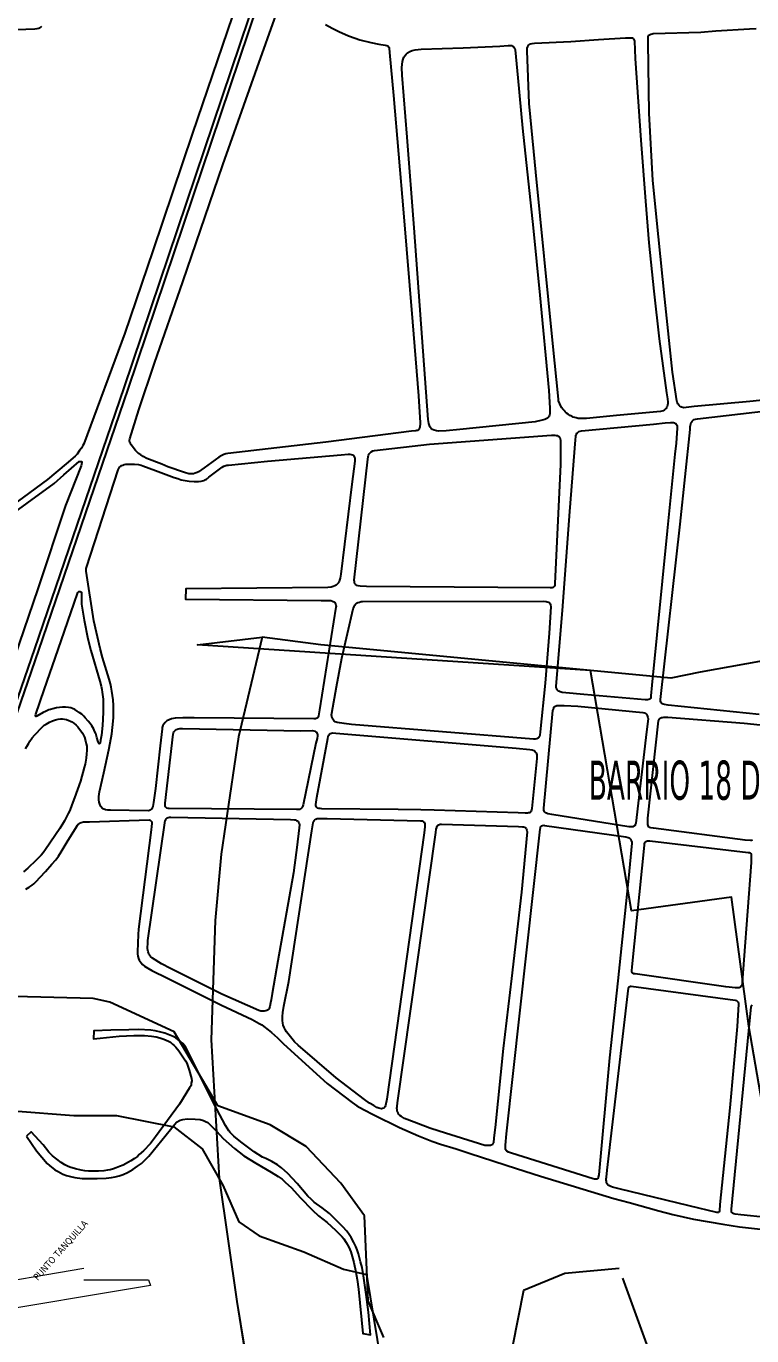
# Model space of a CAD drawing. Header units: metres. Extents: x 2 to 659295185, y -28 to 1124222152.
# Drawn here: x 655341 to 655712, y 1127216 to 1127886 of the extents above; entities that cross this region are included whole.
import ezdxf

# ---------------------------------------------------------------- set-up
doc = ezdxf.new("R2010")
doc.units = ezdxf.units.M
doc.header["$MEASUREMENT"] = 0
doc.linetypes.add('HIDDEN', pattern=[0.375, 0.25, -0.125])
for name, color, linetype in [('CALLES', 1, 'CONTINUOUS'), ('División Parroquial', 130, 'CONTINUOUS'), ('MANZANA', 30, 'CONTINUOUS'), ('TERRENO DE TABACALERA', 50, 'CONTINUOUS')]:
    doc.layers.add(name, color=color, linetype=linetype)
doc.layers.add('Limite Municipio', color=1, linetype='HIDDEN', lineweight=30)
doc.layers.add('PARCELA', color=140, linetype='CONTINUOUS', lineweight=40)
doc.styles.get("Standard").update_dxf_attribs({"font": 'tahoma.ttf'})

msp = doc.modelspace()

# ---------------------------------------------------------------- linework, layer by layer
at = {"layer": 'División Parroquial', "color": 1, "flags": 128}
msp.add_lwpolyline([(655225.8243, 1127148.7028), (655285.4582, 1127336.8545), (655294.8585, 1127361.8994), (655305.6523, 1127355.7307), (655320.2557, 1127340.3338), (655334.859, 1127330.6058), (655365.6738, 1127328.1763), (655387.5747, 1127328.1763), (655416.7733, 1127322.5074), (655431.3767, 1127311.1597), (655441.9148, 1127292.5235), (655450.0288, 1127273.8873), (655460.5752, 1127266.5888), (655483.2842, 1127258.4905), (655503.5608, 1127249.5723), (655515.3606, 1127246.8328), (655522.6582, 1127202.2619)], dxfattribs=at)
at = {"layer": 'Limite Municipio', "color": 4, "linetype": 'HIDDEN', "lineweight": -3, "ltscale": 200}
for points in [[(655524.2794, 1127214.5903), (655516.281, 1127233.4977), (655514.4415, 1127276.991), (655502.2153, 1127293.5538), (655484.4992, 1127312.3064), (655466.1221, 1127323.4117), (655439.3013, 1127333.1898), (655416.9509, 1127371.0789), (655384.1516, 1127386.1405), (655375.5533, 1127388.1225), (655335.3124, 1127389.1429)], [(655663.6217, 1127198.0172), (655644.6504, 1127249.919), (655616.8246, 1127247.3649), (655595.7427, 1127238.7708), (655590.0859, 1127210.1832)]]:
    msp.add_lwpolyline(points, dxfattribs=at)
at = {"layer": 'MANZANA', "linetype": 'Continuous', "lineweight": -2}
for p, q in [((655362.3354, 1127468.1971), (655367.0108, 1127475.9555)), ((655367.0108, 1127475.9555), (655367.555, 1127476.7354)), ((655367.555, 1127476.7354), (655367.9921, 1127477.2853)), ((655367.9921, 1127477.2853), (655368.2065, 1127477.5152)), ((655368.2065, 1127477.5152), (655368.6435, 1127477.8451)), ((655368.6435, 1127477.8451), (655369.4104, 1127478.1851)), ((655369.4104, 1127478.1851), (655370.7215, 1127478.405)), ((655370.7215, 1127478.405), (655373.6817, 1127478.535)), ((655373.6817, 1127478.535), (655404.2491, 1127479.4348)), ((655404.2491, 1127479.4348), (655404.6861, 1127479.3348)), ((655404.6861, 1127479.3348), (655405.1231, 1127479.0049)), ((655405.1231, 1127479.0049), (655405.3458, 1127478.785)), ((655405.4694, 1127476.1255), (655405.2551, 1127474.3559)), ((655405.3458, 1127478.785), (655405.5684, 1127478.445)), ((655405.6756, 1127477.6752), (655405.4694, 1127476.1255)), ((655405.5684, 1127478.445), (655405.6756, 1127478.1151)), ((655405.6756, 1127478.1151), (655405.6756, 1127477.6752)), ((655405.2551, 1127474.3559), (655398.7903, 1127423.5662)), ((655357.8744, 1127460.9886), (655359.1773, 1127463.2081)), ((655359.1773, 1127463.2081), (655362.3354, 1127468.1971)), ((655351.22, 1127453.1102), (655354.4936, 1127456.8794)), ((655354.4936, 1127456.8794), (655356.4561, 1127459.099)), ((655356.4561, 1127459.099), (655357.8744, 1127460.9886)), ((655346.4292, 1127448.0012), (655348.4989, 1127450.1108)), ((655348.4989, 1127450.1108), (655351.22, 1127453.1102)), ((655341.1848, 1127443.992), (655342.933, 1127444.9918)), ((655342.933, 1127444.9918), (655344.4584, 1127446.0016)), ((655344.4584, 1127446.0016), (655345.2253, 1127446.7715)), ((655345.2253, 1127446.7715), (655346.4292, 1127448.0012)), ((655398.7903, 1127423.5662), (655398.5842, 1127420.7968)), ((655398.3863, 1127416.4876), (655398.2956, 1127411.9486)), ((655398.5842, 1127420.7968), (655398.3863, 1127416.4876)), ((655398.2956, 1127411.9486), (655398.3038, 1127410.9488)), ((655398.3038, 1127410.9488), (655398.5264, 1127409.739)), ((655398.5264, 1127409.739), (655398.8563, 1127408.5193)), ((655398.8563, 1127408.5193), (655399.1944, 1127407.7494)), ((655399.1944, 1127407.7494), (655399.6314, 1127407.0895)), ((655399.6314, 1127407.0895), (655400.0767, 1127406.3197)), ((655400.0767, 1127406.3197), (655400.8435, 1127405.4299)), ((655400.8435, 1127405.4299), (655401.833, 1127404.66)), ((655401.833, 1127404.66), (655403.4822, 1127403.5603)), ((655403.4822, 1127403.5603), (655405.6756, 1127402.4705)), ((655405.6756, 1127402.4705), (655413.5834, 1127398.5213)), ((655413.5834, 1127398.5213), (655441.2564, 1127384.7041)), ((655441.2564, 1127384.7041), (655456.9565, 1127377.3656)), ((655456.9565, 1127377.3656), (655460.5764, 1127375.286)), ((655460.5764, 1127375.286), (655461.7886, 1127374.6262)), ((655461.7886, 1127374.6262), (655462.8853, 1127373.8563)), ((655462.8853, 1127373.8563), (655465.0869, 1127372.0967)), ((655465.0869, 1127372.0967), (655466.8433, 1127370.667)), ((655466.8433, 1127370.667), (655468.3852, 1127369.3472)), ((655468.3852, 1127369.3472), (655469.8118, 1127368.0175)), ((655469.8118, 1127368.0175), (655473.0029, 1127364.9381)), ((655473.0029, 1127364.9381), (655495.2255, 1127344.5723)), ((655495.2255, 1127344.5723), (655507.9818, 1127334.8942)), ((655507.9818, 1127334.8942), (655510.505, 1127333.2546)), ((655510.505, 1127333.2546), (655513.9105, 1127331.275)), ((655513.9105, 1127331.275), (655519.0724, 1127328.6455)), ((655519.0724, 1127328.6455), (655532.3565, 1127322.0669)), ((655532.3565, 1127322.0669), (655542.0206, 1127317.7977)), ((655542.0206, 1127317.7977), (655548.8234, 1127315.1683)), ((655548.8234, 1127315.1683), (655553.2102, 1127313.6386)), ((655553.2102, 1127313.6386), (655561.3324, 1127311.1291)), ((655561.3324, 1127311.1291), (655568.465, 1127308.8395)), ((655568.465, 1127308.8395), (655592.1636, 1127301.2011)), ((655592.1636, 1127301.2011), (655604.4499, 1127297.2719)), ((655604.4499, 1127297.2719), (655641.9685, 1127285.8242)), ((655641.9685, 1127285.8242), (655649.7608, 1127283.6547)), ((655649.7608, 1127283.6547), (655664.9002, 1127279.5155)), ((655664.9002, 1127279.5155), (655672.14, 1127277.6659)), ((655672.14, 1127277.6659), (655682.5545, 1127275.2764)), ((655682.5545, 1127275.2764), (655697.6857, 1127272.5769)), ((655697.6857, 1127272.5769), (655706.1294, 1127271.2872)), ((655706.1294, 1127271.2872), (655716.8738, 1127270.0074))]:
    msp.add_line(p, q, dxfattribs=at)
at = {"layer": 'MANZANA', "lineweight": -2}
for points in [[(655223.0631, 1127197.0623), (655231.7872, 1127230.7254), (655231.7872, 1127230.7254), (655231.7872, 1127230.7254), (655242.5893, 1127265.4984), (655242.5893, 1127265.4984), (655242.5893, 1127265.4984), (655268.1267, 1127339.3733), (655268.1267, 1127339.3733), (655294.1918, 1127417.5774), (655294.1835, 1127417.6874), (655345.7943, 1127566.997), (655345.7943, 1127566.997), (655391.4433, 1127700.5798), (655514.7434, 1128066.0954), (655644.5412, 1128446.358)], [(655646.4048, 1128445.6981), (655516.6069, 1128065.5555), (655393.3068, 1127699.9299), (655347.6578, 1127566.3471), (655347.6578, 1127566.3471), (655296.1625, 1127417.0275), (655296.0553, 1127416.9175), (655269.9902, 1127338.7235), (655269.9902, 1127338.7235), (655244.5683, 1127264.9485), (655233.6508, 1127230.1756), (655225.0339, 1127196.5124)], [(655459.4715, 1127928.0535), (655426.3727, 1127830.9133), (655406.1456, 1127770.6555), (655391.872, 1127728.5641), (655370.7544, 1127671.8457), (655370.3174, 1127670.9558), (655369.666, 1127669.7361), (655368.6847, 1127668.4064), (655367.3819, 1127666.6367), (655366.4006, 1127665.5269), (655361.8159, 1127661.6277), (655352.3167, 1127653.6294), (655327.5297, 1127635.603)], [(655494.3844, 1127886.392), (655497.8971, 1127884.5324), (655501.3026, 1127882.8927), (655506.1347, 1127880.6931), (655509.532, 1127879.3834), (655512.0552, 1127878.5136), (655517.5387, 1127877.2039), (655521.7111, 1127876.344), (655525.0012, 1127875.8041), (655525.7681, 1127875.6942), (655526.3123, 1127875.4742), (655526.6421, 1127875.0343), (655526.8648, 1127874.8143), (655526.9802, 1127874.2645), (655527.2028, 1127872.1649), (655529.2725, 1127850.0494), (655534.253, 1127790.0216), (655538.9862, 1127734.2929), (655542.0041, 1127696.4906), (655542.8287, 1127682.6635), (655542.8287, 1127681.6737), (655542.7298, 1127681.0038), (655542.6226, 1127680.3439), (655542.3999, 1127679.784), (655542.2927, 1127679.3441), (655541.9711, 1127679.1242), (655541.5341, 1127678.7842), (655541.0888, 1127678.6743), (655540.5446, 1127678.5643), (655538.4667, 1127678.3343), (655494.6647, 1127672.7255), (655444.5135, 1127666.9667), (655443.4168, 1127666.7467), (655442.4273, 1127666.4068), (655441.3389, 1127665.9569), (655439.8051, 1127665.067), (655432.3839, 1127659.6181), (655429.4319, 1127657.6186), (655428.7722, 1127657.2786), (655427.7909, 1127656.8287), (655426.9169, 1127656.6088), (655425.713, 1127656.4888), (655424.5091, 1127656.5988), (655422.3157, 1127657.2486), (655413.7565, 1127660.198), (655410.6808, 1127661.5178), (655403.1029, 1127664.4672), (655401.2393, 1127665.457), (655399.92, 1127666.2268), (655398.7161, 1127666.9866), (655397.2813, 1127668.5363), (655395.0797, 1127671.3957), (655394.6344, 1127672.0656), (655394.4118, 1127672.6155), (655394.1891, 1127673.3853), (655394.1891, 1127673.8253), (655394.4035, 1127674.4951), (655398.947, 1127689.3321), (655407.0526, 1127713.1472), (655421.4499, 1127754.6888), (655441.9985, 1127814.7166), (655459.422, 1127864.3465), (655469.2758, 1127891.5909)], [(655322.8213, 1127883.3226), (655345.8273, 1127884.1924), (655346.9239, 1127884.3124), (655347.798, 1127884.5324), (655348.3422, 1127884.7623), (655348.7793, 1127885.0923), (655349.3317, 1127885.6521)], [(655732.6398, 1127695.7708), (655711.3985, 1127693.5812), (655683.0328, 1127690.9118), (655678.8687, 1127690.4519), (655677.772, 1127690.3319), (655677.1205, 1127690.4419), (655676.5681, 1127690.6618), (655676.131, 1127690.8818), (655675.694, 1127691.1017), (655675.2487, 1127691.5416), (655674.6963, 1127692.4215), (655674.3664, 1127693.1913), (655674.1438, 1127693.8612), (655671.8844, 1127708.5582), (655667.8934, 1127745.9206), (655664.6858, 1127777.7641), (655661.9234, 1127806.6182), (655660.0187, 1127841.0012), (655659.5322, 1127877.3938), (655659.4167, 1127879.6034), (655659.5239, 1127880.2632), (655659.6311, 1127880.5932), (655659.8455, 1127880.9331), (655660.1753, 1127881.1531), (655660.5052, 1127881.373), (655660.8267, 1127881.483), (655661.4864, 1127881.7129), (655662.0306, 1127881.8229), (655686.4631, 1127882.5928), (655694.1317, 1127883.1826), (655711.2171, 1127884.2524), (655714.7216, 1127884.3824)], [(655716.2636, 1127533.4538), (655669.6828, 1127538.1129), (655667.811, 1127538.4428), (655667.1596, 1127538.6528), (655666.7143, 1127538.8727), (655666.2773, 1127539.2027), (655665.9474, 1127539.7625), (655665.832, 1127540.3124), (655665.832, 1127541.0823), (655675.7352, 1127630.824), (655680.8889, 1127679.1742), (655680.9961, 1127680.5039), (655681.1033, 1127681.5037), (655681.2105, 1127682.0536), (655681.4249, 1127682.7234), (655681.6393, 1127683.0534), (655681.9691, 1127683.4933), (655682.4061, 1127683.9432), (655683.0575, 1127684.3831), (655683.7172, 1127684.5031), (655684.6985, 1127684.723), (655721.3842, 1127688.8722)], [(655328.0904, 1127631.4039), (655355.7223, 1127651.6498), (655360.5213, 1127656.0989), (655368.3796, 1127662.7675), (655368.8167, 1127662.8775), (655369.2619, 1127662.8775), (655369.699, 1127662.7675), (655369.8062, 1127662.4376), (655369.8062, 1127662.1076), (655369.7072, 1127661.4478), (655369.3774, 1127660.558), (655361.4696, 1127640.2821), (655347.3033, 1127597.6408), (655335.2973, 1127562.7479)], [(655340.9787, 1127515.7674), (655341.6301, 1127517.0972), (655342.6114, 1127518.7668), (655343.2628, 1127519.7666), (655344.4584, 1127521.4263), (655345.7695, 1127523.0859), (655349.5874, 1127526.9751), (655350.5686, 1127527.865), (655351.5499, 1127528.5348), (655353.298, 1127529.5346), (655354.7245, 1127530.2045), (655356.25, 1127530.6544), (655357.6765, 1127530.9943), (655358.8804, 1127531.1143), (655359.9771, 1127531.1143), (655360.9584, 1127531.0143), (655361.9479, 1127530.7944), (655363.16, 1127530.3545), (655363.9269, 1127530.0245), (655364.6937, 1127529.5846), (655365.6832, 1127528.9247), (655366.8954, 1127527.9349), (655367.7694, 1127527.0551), (655368.6517, 1127525.9554), (655369.3197, 1127524.9656), (655370.0865, 1127523.8658), (655370.639, 1127522.866), (655371.0843, 1127521.8762), (655371.6367, 1127519.9966), (655372.082, 1127518.3369), (655372.3047, 1127517.1272), (655372.3129, 1127516.0174), (655372.3211, 1127515.0276), (655372.214, 1127513.2479), (655372.0078, 1127511.0384), (655371.6862, 1127509.0488), (655371.4718, 1127507.939), (655371.043, 1127506.2794), (655369.097, 1127499.3008), (655367.588, 1127495.0916), (655366.0708, 1127490.7725), (655364.6608, 1127487.2332), (655363.5806, 1127484.3438), (655362.8137, 1127482.6842), (655360.8594, 1127479.0249), (655358.4681, 1127475.1457), (655351.286, 1127464.3879), (655349.9749, 1127462.6082), (655348.9937, 1127461.4985), (655347.798, 1127460.1687), (655346.4869, 1127458.839), (655342.2321, 1127454.7299), (655339.9397, 1127452.9502)], [(655712.825, 1127469.0669), (655712.2726, 1127468.957), (655711.7283, 1127468.957), (655708.9907, 1127469.0569), (655662.1791, 1127475.2657), (655660.7525, 1127475.4756), (655660.2001, 1127475.5856), (655659.8702, 1127475.8056), (655659.5404, 1127476.1355), (655659.4332, 1127476.6854), (655659.3178, 1127477.1253), (655659.2023, 1127477.9051), (655659.3013, 1127480.4446), (655664.7848, 1127530.1345), (655664.9991, 1127530.7944), (655665.2135, 1127531.2343), (655665.6506, 1127531.4642), (655666.203, 1127531.7942), (655666.8545, 1127531.9141), (655667.4069, 1127532.0241), (655668.1738, 1127532.0241), (655669.5921, 1127532.0341), (655708.6114, 1127528.9947), (655716.7253, 1127528.1449)], [(655733.0686, 1127274.7265), (655706.7643, 1127277.4859), (655703.9113, 1127277.8059), (655703.2516, 1127277.9158), (655702.9218, 1127278.0258), (655702.592, 1127278.3558), (655702.2621, 1127278.6857), (655702.0395, 1127279.0156), (655702.0395, 1127279.4555), (655702.0395, 1127280.3453), (655712.2066, 1127383.7943), (655712.3138, 1127384.2342), (655712.4292, 1127384.5741), (655712.6436, 1127384.7941)]]:
    msp.add_lwpolyline(points, dxfattribs=at)
for points in [[(655619.9768, 1127877.7637), (655634.1102, 1127878.8235), (655647.9138, 1127879.5534), (655650.2143, 1127879.6734), (655650.8658, 1127879.6734), (655651.3028, 1127879.5634), (655651.7481, 1127879.2334), (655651.9625, 1127879.0135), (655652.1851, 1127878.7935), (655652.3005, 1127878.3536), (655652.4077, 1127877.9137), (655652.886, 1127868.9555), (655655.6978, 1127827.274), (655658.0314, 1127796.0904), (655659.763, 1127774.7547), (655662.3935, 1127749.9898), (655665.1311, 1127725.6747), (655668.8664, 1127697.9303), (655669.32, 1127694.941), (655669.4354, 1127693.2813), (655669.4354, 1127692.5115), (655669.3365, 1127691.6216), (655669.1138, 1127691.0717), (655668.8994, 1127690.6318), (655668.7922, 1127690.1819), (655668.248, 1127689.742), (655667.811, 1127689.2921), (655667.0441, 1127688.8522), (655665.733, 1127688.5123), (655643.1724, 1127686.4227), (655627.8351, 1127684.803), (655626.9611, 1127684.803), (655625.8644, 1127684.803), (655624.4461, 1127684.793), (655623.6792, 1127684.903), (655622.6897, 1127685.113), (655622.0301, 1127685.3329), (655621.156, 1127685.5529), (655620.3809, 1127685.9928), (655619.3996, 1127686.4327), (655618.5173, 1127686.9826), (655617.7505, 1127687.5325), (655616.9753, 1127688.3023), (655616.4229, 1127688.9622), (655615.8787, 1127689.622), (655615.3262, 1127690.2819), (655614.5511, 1127691.4917), (655614.2212, 1127692.3815), (655613.6688, 1127693.9212), (655613.5533, 1127694.701), (655610.692, 1127723.2252), (655601.9762, 1127810.8874), (655599.222, 1127839.0816), (655598.6448, 1127845.9302), (655597.5399, 1127872.9147), (655597.5316, 1127874.1345), (655597.6388, 1127874.6844), (655597.8615, 1127875.2343), (655598.1831, 1127875.7941), (655598.7355, 1127876.2341), (655599.2798, 1127876.464), (655600.0466, 1127876.684), (655601.2505, 1127876.8039)], [(655564.7709, 1127874.5444), (655583.5055, 1127875.3942), (655587.884, 1127875.7442), (655588.9807, 1127875.7542), (655589.5332, 1127875.6442), (655590.0774, 1127875.4242), (655590.5227, 1127875.0943), (655590.9597, 1127874.6544), (655591.2895, 1127874.1045), (655591.5122, 1127873.4446), (655592.782, 1127859.1775), (655595.1981, 1127833.3128), (655600.5661, 1127782.4531), (655604.1118, 1127747.9702), (655608.6058, 1127699.2101), (655609.1913, 1127690.1419), (655609.1995, 1127688.2623), (655609.1995, 1127687.2725), (655608.9851, 1127686.6027), (655608.7707, 1127686.0528), (655608.4409, 1127685.6029), (655608.0039, 1127685.053), (655607.3524, 1127684.713), (655606.5856, 1127684.3831), (655605.2745, 1127683.9332), (655601.6628, 1127683.1434), (655563.1135, 1127679.2142), (655556.1045, 1127678.5243), (655552.3774, 1127678.2843), (655551.1735, 1127678.4943), (655549.9696, 1127678.8242), (655549.0873, 1127679.1542), (655548.5348, 1127679.7041), (655547.9906, 1127680.3639), (655547.5453, 1127681.2437), (655547.2155, 1127682.3535), (655546.8774, 1127684.3431), (655543.843, 1127726.2446), (655539.7613, 1127782.4132), (655536.2733, 1127828.8437), (655533.6099, 1127860.4673), (655533.4862, 1127864.4465), (655533.7006, 1127865.9961), (655533.7995, 1127867.4358), (655534.1211, 1127868.6556), (655534.5581, 1127869.7654), (655534.9952, 1127870.4252), (655535.6466, 1127871.3151), (655536.4134, 1127871.9849), (655537.6091, 1127872.6548), (655538.7058, 1127873.0947), (655540.3467, 1127873.4346), (655543.307, 1127873.7846)], [(655673.6903, 1127672.2856), (655673.1708, 1127666.5367), (655669.1798, 1127627.3647), (655661.4122, 1127548.4708), (655660.8927, 1127542.9419), (655660.7855, 1127542.0621), (655660.6783, 1127541.6122), (655660.3485, 1127541.2822), (655659.8043, 1127541.0623), (655659.1528, 1127540.8323), (655657.9407, 1127540.8323), (655626.4828, 1127543.6817), (655617.2804, 1127544.5216), (655615.5241, 1127544.7315), (655614.4274, 1127545.0615), (655613.7677, 1127545.2814), (655613.3307, 1127545.6114), (655612.8937, 1127546.0513), (655612.671, 1127546.4912), (655612.4484, 1127547.151), (655612.4484, 1127547.8209), (655615.5653, 1127586.543), (655619.3914, 1127637.3227), (655622.3022, 1127673.9452), (655622.4011, 1127675.6049), (655622.5083, 1127676.2648), (655622.7227, 1127676.8246), (655622.9453, 1127677.2646), (655623.2669, 1127677.5945), (655623.5968, 1127677.9344), (655624.0338, 1127678.1544), (655624.6935, 1127678.3743), (655625.3449, 1127678.4943), (655662.1461, 1127681.9736), (655668.1656, 1127682.6635), (655670.9032, 1127682.7834), (655671.7855, 1127682.7934), (655672.4369, 1127682.7934), (655672.9894, 1127682.6835), (655673.3192, 1127682.3535), (655673.649, 1127682.2435), (655673.8717, 1127681.8036), (655674.2015, 1127681.2537), (655674.3087, 1127680.4739), (655674.317, 1127679.924)], [(655614.6748, 1127664.1772), (655614.5758, 1127661.2978), (655611.665, 1127600.3502), (655611.6733, 1127599.5704), (655611.5661, 1127599.0205), (655611.2362, 1127598.6905), (655610.7992, 1127598.3506), (655610.3622, 1127598.2406), (655609.3727, 1127598.1307), (655582.5325, 1127598.4506), (655515.3701, 1127598.9305), (655512.08, 1127599.1405), (655511.0905, 1127599.2404), (655510.4308, 1127599.4604), (655509.9938, 1127599.7903), (655509.7711, 1127600.0103), (655509.3341, 1127600.6701), (655509.2187, 1127601.34), (655509.1115, 1127602.1099), (655516.071, 1127664.0772), (655516.1699, 1127665.297), (655516.3843, 1127666.0668), (655516.8213, 1127666.8467), (655517.3655, 1127667.3966), (655517.8026, 1127667.8465), (655518.5694, 1127668.2864), (655519.4435, 1127668.5163), (655547.6938, 1127671.7357), (655610.0159, 1127676.3247), (655611.665, 1127676.3347), (655612.3164, 1127676.2248), (655612.8689, 1127676.1148), (655613.4131, 1127675.8948), (655613.9656, 1127675.5649), (655614.2954, 1127675.125), (655614.5181, 1127674.4651), (655614.6335, 1127673.7953)], [(655507.9076, 1127651.3198), (655502.3004, 1127605.2892), (655501.9788, 1127603.1896), (655501.6572, 1127602.1898), (655501.3356, 1127601.3), (655501.0058, 1127600.7501), (655500.5688, 1127600.1902), (655499.9173, 1127599.6404), (655499.2577, 1127599.1904), (655498.3836, 1127598.8605), (655497.2869, 1127598.6306), (655495.5388, 1127598.4006), (655423.0084, 1127597.7507), (655422.8187, 1127592.4418), (655492.1745, 1127591.752), (655496.116, 1127591.772), (655497.2127, 1127591.662), (655498.0868, 1127591.442), (655498.7464, 1127591.1121), (655499.1835, 1127590.7822), (655499.4061, 1127590.3422), (655499.7442, 1127589.5724), (655499.8514, 1127588.9125), (655499.7442, 1127588.2427), (655491.3169, 1127535.7834), (655490.8964, 1127532.684), (655490.682, 1127532.1341), (655490.4594, 1127531.7942), (655490.0223, 1127531.4642), (655489.3709, 1127531.2443), (655488.4886, 1127531.2343), (655427.2467, 1127531.7442), (655421.4416, 1127531.7142), (655417.6073, 1127531.4842), (655415.7438, 1127531.2543), (655414.4327, 1127530.6944), (655413.2288, 1127530.1345), (655412.3547, 1127529.2447), (655411.8105, 1127528.4648), (655411.2663, 1127527.695), (655410.9447, 1127526.8052), (655410.8375, 1127526.0353), (655409.8892, 1127517.3971), (655407.4649, 1127495.4916), (655406.5084, 1127488.403), (655406.0796, 1127486.4134), (655405.7498, 1127485.6436), (655405.5354, 1127485.0837), (655405.0984, 1127484.7537), (655404.7685, 1127484.5338), (655404.447, 1127484.3038), (655403.6801, 1127484.0839), (655384.5003, 1127484.4438), (655382.8593, 1127484.5438), (655381.8698, 1127484.6538), (655380.7731, 1127485.0837), (655380.2289, 1127485.5236), (655379.4538, 1127486.3034), (655379.124, 1127487.0733), (655378.6787, 1127488.503), (655378.5633, 1127489.7227), (655378.555, 1127491.3824), (655378.8766, 1127493.8119), (655381.0205, 1127503.5599), (655383.6015, 1127515.2975), (655384.2446, 1127518.8368), (655385.1022, 1127523.4859), (655385.5227, 1127526.6952), (655385.9433, 1127531.6742), (655386.034, 1127534.7736), (655386.0175, 1127538.0829), (655385.7866, 1127540.9623), (655385.2259, 1127545.3814), (655384.7724, 1127547.371), (655384.4425, 1127549.0307), (655383.7746, 1127551.4602), (655380.4351, 1127562.6179), (655379.0992, 1127567.147), (655375.9741, 1127581.3941), (655372.0243, 1127606.7089), (655372.0243, 1127607.5887), (655372.0161, 1127608.1486), (655372.2387, 1127608.6985), (655388.45, 1127658.5384), (655388.7799, 1127659.2082), (655389.1014, 1127659.8681), (655389.5385, 1127660.318), (655389.9755, 1127660.7579), (655390.7424, 1127660.9879), (655391.3938, 1127661.3178), (655392.2761, 1127661.4378), (655394.6839, 1127661.5578), (655396.6546, 1127661.4478), (655398.7408, 1127661.2378), (655400.1674, 1127661.0279), (655401.0414, 1127660.6979), (655407.4072, 1127658.2884), (655416.9559, 1127654.6792), (655418.8195, 1127654.1393), (655420.683, 1127653.4794), (655421.5653, 1127653.2694), (655424.74, 1127652.8395), (655427.2632, 1127652.6296), (655429.4566, 1127652.6396), (655430.7677, 1127652.7495), (655431.5346, 1127652.9795), (655432.3014, 1127653.1995), (655432.9528, 1127653.5394), (655433.5053, 1127653.8693), (655434.0495, 1127654.2092), (655434.8164, 1127654.7591), (655441.5862, 1127659.9881), (655442.3449, 1127660.438), (655443.0045, 1127660.6579), (655443.8786, 1127660.8879), (655444.7526, 1127660.9979), (655464.6911, 1127662.9675), (655502.3664, 1127666.2268), (655506.0852, 1127666.5767), (655506.8521, 1127666.5767), (655507.619, 1127666.4767), (655508.1714, 1127666.2568), (655508.8311, 1127665.8169), (655509.1609, 1127665.267), (655509.4908, 1127664.5971), (655509.4908, 1127663.9373), (655509.499, 1127663.0574)], [(655365.9636, 1127590.4222), (655367.687, 1127595.7411), (655367.9096, 1127596.0711), (655368.2395, 1127596.291), (655368.6765, 1127596.411), (655369.0063, 1127596.411), (655369.3362, 1127596.1911), (655369.5505, 1127595.9711), (655369.5505, 1127595.6412), (655369.666, 1127595.1913), (655369.6742, 1127593.9815), (655369.5753, 1127591.542), (655369.6907, 1127589.7724), (655369.9134, 1127587.8927), (655370.9276, 1127581.704), (655372.9478, 1127572.096), (655374.3909, 1127566.1272), (655378.9591, 1127550.4404), (655379.627, 1127547.9009), (655379.9568, 1127546.2412), (655380.1877, 1127544.8115), (655380.6412, 1127541.2722), (655380.7649, 1127538.3928), (655380.6659, 1127534.4136), (655380.3691, 1127527.775), (655379.8414, 1127522.796), (655379.4126, 1127520.2565), (655379.2064, 1127518.8168), (655379.091, 1127518.5869), (655378.8766, 1127518.4769), (655378.654, 1127518.4769), (655378.4396, 1127518.5869), (655378.3241, 1127518.8068), (655378.1015, 1127519.4767), (655377.549, 1127521.6862), (655376.8811, 1127523.6658), (655376.3286, 1127524.8856), (655375.8834, 1127525.8754), (655375.4463, 1127526.7552), (655374.8939, 1127527.645), (655374.1187, 1127528.8548), (655373.022, 1127530.0645), (655371.5873, 1127531.7242), (655370.8122, 1127532.604), (655369.8227, 1127533.5938), (655368.5033, 1127534.4736), (655367.4066, 1127535.1335), (655366.2027, 1127535.9033), (655365.106, 1127536.4432), (655364.1165, 1127536.7732), (655362.9044, 1127536.9931), (655361.3707, 1127537.0931), (655359.9524, 1127537.2031), (655358.4187, 1127536.9731), (655356.7777, 1127536.7432), (655355.0214, 1127536.2932), (655353.8175, 1127535.9533), (655352.9434, 1127535.7334), (655351.1953, 1127534.9535), (655350.0986, 1127534.3936), (655346.825, 1127532.494), (655346.4952, 1127532.384), (655346.2725, 1127532.384), (655346.1653, 1127532.494), (655346.0581, 1127532.604), (655346.0499, 1127532.824), (655346.2725, 1127533.4938), (655350.4862, 1127546.0013), (655357.7425, 1127566.6071)], [(655600.8382, 1127520.7764), (655507.7921, 1127528.3349), (655503.9496, 1127528.7648), (655501.5418, 1127529.0847), (655500.3296, 1127529.2947), (655499.3484, 1127529.7346), (655498.9031, 1127530.0645), (655498.4661, 1127530.5044), (655498.1362, 1127530.9443), (655497.9136, 1127531.6142), (655497.691, 1127532.384), (655497.5755, 1127533.2639), (655497.6827, 1127534.1537), (655500.0328, 1127547.551), (655502.7127, 1127562.158), (655508.625, 1127587.5128), (655509.1692, 1127588.7326), (655509.4908, 1127589.3924), (655509.8206, 1127589.8423), (655510.3648, 1127590.2823), (655511.0162, 1127590.7322), (655511.7831, 1127590.9521), (655512.6654, 1127591.1821), (655513.4323, 1127591.1821), (655606.0084, 1127591.362), (655607.2123, 1127591.1521), (655607.8719, 1127591.0421), (655608.4244, 1127590.8221), (655608.9686, 1127590.4922), (655609.2985, 1127590.0523), (655609.5211, 1127589.5024), (655609.6365, 1127588.5026), (655608.8202, 1127575.0054), (655606.7423, 1127549.4506), (655604.219, 1127524.5556), (655604.0046, 1127522.896), (655603.7902, 1127522.1261), (655603.5759, 1127521.5662), (655603.246, 1127521.2363), (655602.5946, 1127520.8964), (655601.6051, 1127520.7864)], [(655658.6746, 1127524.4657), (655653.0674, 1127477.7652), (655652.853, 1127477.1053), (655652.7458, 1127476.6554), (655652.416, 1127476.4354), (655652.0944, 1127476.2155), (655651.6574, 1127475.9855), (655650.9977, 1127475.8755), (655650.1236, 1127475.8755), (655649.5712, 1127475.9855), (655610.1066, 1127482.2243), (655608.1276, 1127482.5442), (655607.4679, 1127482.8741), (655606.9237, 1127483.0941), (655606.4784, 1127483.534), (655606.264, 1127483.9739), (655606.1486, 1127484.5238), (655606.1486, 1127485.4136), (655610.7497, 1127535.4234), (655610.9641, 1127536.2033), (655611.1785, 1127536.8631), (655611.2857, 1127537.1931), (655611.6155, 1127537.533), (655612.0526, 1127537.753), (655612.704, 1127537.9729), (655613.4709, 1127538.0929), (655616.4311, 1127537.9929), (655623.4483, 1127537.693), (655656.7698, 1127534.4136), (655657.5367, 1127534.1937), (655658.0809, 1127533.8637), (655658.5262, 1127533.5338), (655658.9632, 1127532.8739), (655659.3013, 1127531.8741), (655659.4085, 1127531.1043)], [(655481.8342, 1127525.1255), (655487.7547, 1127525.1555), (655488.5216, 1127525.0455), (655489.0658, 1127524.9356), (655489.5111, 1127524.6056), (655489.8409, 1127524.3857), (655490.0553, 1127523.9458), (655490.278, 1127523.5059), (655490.278, 1127523.0659), (655490.2862, 1127522.5061), (655490.179, 1127521.1763), (655489.5358, 1127518.7468), (655482.9886, 1127487.1932), (655482.667, 1127486.1934), (655482.3372, 1127485.7535), (655482.1228, 1127485.4236), (655481.6858, 1127485.0837), (655481.1333, 1127484.8637), (655480.5891, 1127484.8637), (655479.5996, 1127484.8537), (655414.5234, 1127485.2336), (655413.9709, 1127485.3436), (655413.3112, 1127485.5636), (655412.8742, 1127485.7835), (655412.6516, 1127486.2234), (655412.4289, 1127486.5534), (655412.4289, 1127487.2132), (655412.4289, 1127488.1031), (655416.4364, 1127523.3959), (655416.6508, 1127523.9558), (655416.8652, 1127524.5056), (655417.195, 1127524.9556), (655417.7393, 1127525.3955), (655418.2835, 1127525.7354), (655419.0503, 1127526.0653), (655419.9244, 1127526.1853), (655421.2437, 1127526.1853)], [(655591.9822, 1127516.0974), (655598.8922, 1127515.4675), (655600.0961, 1127515.2475), (655600.9784, 1127514.9176), (655601.5226, 1127514.5877), (655601.8525, 1127514.1478), (655602.1823, 1127513.7078), (655602.4049, 1127513.2679), (655602.5204, 1127512.828), (655602.5204, 1127512.1582), (655602.5286, 1127510.8384), (655600.0054, 1127485.3836), (655599.791, 1127484.5038), (655599.5766, 1127483.9439), (655599.2468, 1127483.504), (655598.9252, 1127483.1641), (655598.2655, 1127483.0541), (655597.7213, 1127482.9441), (655596.5174, 1127482.9341), (655593.0047, 1127483.0341), (655549.9449, 1127484.3938), (655543.2575, 1127484.5838), (655531.5319, 1127484.7537), (655492.5291, 1127485.1337), (655491.655, 1127485.2436), (655490.9953, 1127485.3536), (655490.3357, 1127485.5636), (655490.0058, 1127485.7835), (655489.7832, 1127486.1235), (655489.5688, 1127486.3434), (655489.4534, 1127486.7833), (655489.4534, 1127487.4432), (655489.9811, 1127490.8725), (655495.547, 1127521.0963), (655495.7614, 1127522.0861), (655496.1985, 1127522.866), (655496.5283, 1127523.3059), (655496.9653, 1127523.6458), (655497.5096, 1127523.8658), (655498.1692, 1127523.9758), (655499.703, 1127523.8758), (655505.8379, 1127523.3459)], [(655479.7975, 1127465.3977), (655478.6348, 1127456.3195), (655477.9916, 1127452.3303), (655469.9684, 1127407.2895), (655467.1978, 1127390.6829), (655466.5547, 1127387.4735), (655466.2331, 1127385.8139), (655465.9115, 1127383.9343), (655465.5899, 1127383.0444), (655465.3673, 1127382.6045), (655465.1529, 1127382.3746), (655464.823, 1127382.1546), (655464.386, 1127381.9347), (655463.949, 1127381.8247), (655463.0749, 1127381.5947), (655462.308, 1127381.7047), (655461.3185, 1127381.6947), (655460.329, 1127382.0246), (655441.3389, 1127390.353), (655415.1006, 1127403.3903), (655410.4829, 1127405.8098), (655405.8735, 1127408.7692), (655404.884, 1127409.539), (655404.3315, 1127410.3189), (655404.0017, 1127410.8688), (655403.8862, 1127411.4187), (655403.6636, 1127411.9686), (655403.5564, 1127412.7484), (655403.441, 1127413.5182), (655403.4327, 1127414.4081), (655403.5399, 1127416.0677), (655403.6389, 1127417.7274), (655412.2475, 1127478.0351), (655412.4619, 1127479.1449), (655412.6846, 1127479.6948), (655413.0061, 1127480.0347), (655413.4432, 1127480.4746), (655413.8802, 1127480.6946), (655414.6471, 1127480.9245), (655415.3067, 1127480.9245), (655476.5569, 1127479.6448), (655478.5276, 1127479.5448), (655479.1873, 1127479.4348), (655479.5171, 1127479.2149), (655479.9542, 1127478.9949), (655480.3994, 1127478.665), (655480.6138, 1127478.335), (655480.9519, 1127477.7852), (655481.0591, 1127477.0153), (655480.9601, 1127475.4656)], [(655487.4331, 1127473.836), (655488.0681, 1127477.9251), (655488.2825, 1127478.595), (655488.6123, 1127479.1449), (655489.0493, 1127479.5948), (655489.4864, 1127479.9247), (655490.1378, 1127480.1447), (655490.9046, 1127480.1547), (655495.2914, 1127480.1747), (655543.0678, 1127479.0549), (655543.8347, 1127478.9449), (655544.4944, 1127478.505), (655544.8242, 1127478.2851), (655545.0386, 1127477.9551), (655545.2612, 1127477.5152), (655545.2612, 1127477.0753), (655545.2695, 1127476.5154), (655545.2695, 1127475.8555), (655544.8407, 1127472.8662), (655525.7186, 1127336.6339), (655525.1909, 1127333.4245), (655524.9682, 1127332.7647), (655524.6466, 1127332.3148), (655524.2096, 1127331.9848), (655523.5499, 1127331.7649), (655523.1129, 1127331.6449), (655522.4532, 1127331.7549), (655521.6864, 1127331.9748), (655520.6969, 1127332.4147), (655519.1631, 1127333.2846), (655516.9615, 1127334.6043), (655514.4383, 1127336.3639), (655499.9256, 1127347.5817), (655480.4572, 1127364.1983), (655478.5936, 1127365.9579), (655474.5119, 1127371.0269), (655473.745, 1127372.2466), (655473.2998, 1127373.2364), (655472.8545, 1127374.4462), (655472.6318, 1127375.446), (655472.5164, 1127376.8857), (655472.401, 1127378.5354), (655472.6071, 1127381.1948), (655472.7143, 1127381.9747), (655473.1431, 1127384.1842), (655475.7158, 1127396.8016)], [(655531.2103, 1127334.6643), (655550.8684, 1127473.1161), (655551.0828, 1127474.6658), (655551.2972, 1127475.6556), (655551.4044, 1127475.9955), (655551.5116, 1127476.3255), (655551.8414, 1127476.7654), (655552.2785, 1127476.9953), (655552.7155, 1127477.1053), (655553.1525, 1127477.2153), (655553.8122, 1127477.3352), (655593.1449, 1127476.1755), (655595.2311, 1127475.9655), (655595.7753, 1127475.9655), (655596.2206, 1127475.7456), (655596.6576, 1127475.4156), (655596.9874, 1127475.1957), (655597.2101, 1127474.6458), (655597.4327, 1127473.9859), (655597.5399, 1127473.3161), (655594.7198, 1127442.4523), (655589.5414, 1127398.3013), (655585.2124, 1127362.5586), (655581.2214, 1127322.1668), (655580.5864, 1127316.7479), (655580.2731, 1127314.3084), (655580.0587, 1127313.8685), (655579.8361, 1127313.5386), (655579.6217, 1127313.2087), (655579.1846, 1127312.9787), (655578.8548, 1127312.8687), (655578.4178, 1127312.8687), (655577.0984, 1127312.8587), (655575.8946, 1127312.9687), (655552.633, 1127320.1672), (655547.8092, 1127321.8069), (655536.1743, 1127326.176), (655534.855, 1127326.7259), (655533.3213, 1127327.7157), (655532.439, 1127328.2556), (655531.8947, 1127328.8055), (655531.5566, 1127329.3654), (655531.2268, 1127329.9153), (655531.0042, 1127330.5751), (655531.0042, 1127331.125), (655530.8887, 1127332.0148), (655530.9959, 1127332.7847)], [(655586.9357, 1127318.8775), (655604.219, 1127474.6758), (655604.3262, 1127475.3357), (655604.4334, 1127476.0055), (655604.6478, 1127476.2255), (655604.9776, 1127476.4454), (655605.4147, 1127476.6754), (655606.1815, 1127476.7854), (655606.5114, 1127476.6754), (655647.955, 1127470.7766), (655649.1589, 1127470.4467), (655649.5959, 1127470.2267), (655650.0412, 1127470.0067), (655650.4782, 1127469.5668), (655650.808, 1127469.0169), (655651.0307, 1127468.3571), (655651.1461, 1127467.5872), (655649.4722, 1127449.6609), (655643.8898, 1127397.2116), (655639.6844, 1127357.8196), (655634.1432, 1127297.8518), (655633.9288, 1127296.742), (655633.8216, 1127296.3021), (655633.7062, 1127295.9622), (655633.3846, 1127295.7422), (655632.8321, 1127295.6322), (655632.0652, 1127295.6322), (655631.2984, 1127295.8422), (655589.6074, 1127308.9395), (655587.9665, 1127309.4794), (655587.1914, 1127309.9193), (655586.8615, 1127310.2493), (655586.5317, 1127310.9091), (655586.4163, 1127311.469), (655586.4163, 1127312.2389), (655586.4163, 1127313.1187)], [(655710.6564, 1127462.8682), (655711.2089, 1127462.7582), (655711.5387, 1127462.6482), (655711.7531, 1127462.4283), (655711.9757, 1127462.2083), (655712.1984, 1127461.8784), (655712.1984, 1127461.5485), (655712.1984, 1127460.7686), (655712.1077, 1127457.6793), (655708.3805, 1127407.8894), (655707.5559, 1127396.2717), (655707.4488, 1127395.5019), (655707.2344, 1127394.7221), (655707.0117, 1127394.3921), (655706.6901, 1127393.9422), (655706.3603, 1127393.7223), (655705.9233, 1127393.5023), (655705.5934, 1127393.5023), (655704.0597, 1127393.4923), (655699.2359, 1127394.1322), (655652.8613, 1127400.6809), (655652.2016, 1127400.7808), (655651.6574, 1127401.0008), (655651.3275, 1127401.2207), (655651.2121, 1127401.4407), (655651.1049, 1127401.7806), (655651.1049, 1127402.3305), (655651.2038, 1127404.3201), (655657.5037, 1127466.5075), (655657.6109, 1127467.1673), (655657.8253, 1127467.7272), (655657.9325, 1127468.0571), (655658.2623, 1127468.3871), (655658.5921, 1127468.607), (655659.0292, 1127468.837), (655659.5734, 1127468.837), (655660.233, 1127468.837)], [(655638.5135, 1127300.3013), (655649.3898, 1127393.4723), (655649.497, 1127393.8023), (655649.7113, 1127394.1422), (655650.0412, 1127394.2522), (655650.4782, 1127394.3621), (655650.808, 1127394.3621), (655703.9773, 1127387.1836), (655704.6369, 1127387.0836), (655704.8513, 1127386.9736), (655705.1811, 1127386.6437), (655705.5192, 1127386.3138), (655705.6264, 1127385.6439), (655705.6264, 1127385.204), (655705.0245, 1127373.8063), (655701.2644, 1127332.2048), (655696.1107, 1127282.6349), (655695.9046, 1127279.4255), (655695.7974, 1127278.9856), (655695.583, 1127278.7657), (655695.3603, 1127278.6557), (655694.9233, 1127278.6457), (655694.5935, 1127278.6457), (655680.3364, 1127282.015), (655644.6896, 1127290.7032), (655641.2923, 1127291.5731), (655640.41, 1127291.903), (655639.7504, 1127292.2329), (655639.3133, 1127292.4529), (655638.8763, 1127292.7828), (655638.5382, 1127293.3327), (655638.2084, 1127293.8826), (655638.1012, 1127294.6624), (655637.9858, 1127295.2123), (655637.9858, 1127295.7622), (655638.093, 1127296.652)], [(655341.5147, 1127317.6877), (655346.5941, 1127310.1893), (655352.0941, 1127303.6906), (655353.199, 1127302.5908), (655355.9449, 1127300.5012), (655357.7013, 1127299.5114), (655360.1173, 1127298.3017), (655361.9891, 1127297.5418), (655363.9599, 1127296.992), (655366.2605, 1127296.562), (655369.9876, 1127296.0222), (655373.3849, 1127295.9322), (655377.6562, 1127295.9522), (655382.2574, 1127296.1921), (655384.995, 1127296.5321), (655386.8586, 1127296.872), (655388.8293, 1127297.3219), (655390.9073, 1127298.0018), (655393.0924, 1127299.1115), (655395.83, 1127300.6712), (655398.3368, 1127302.3409), (655400.3075, 1127303.6806), (655401.9402, 1127305.3503), (655404.1254, 1127307.4598), (655410.7715, 1127315.6682), (655417.3105, 1127323.8865), (655418.2917, 1127324.8863), (655420.0398, 1127325.8861), (655421.4664, 1127326.226), (655423.6515, 1127326.456), (655427.8157, 1127326.366), (655430.3389, 1127326.156), (655432.0953, 1127325.6061), (655433.0848, 1127325.1662), (655434.1815, 1127324.6263), (655435.0555, 1127323.8465), (655436.1605, 1127322.8567), (655438.6919, 1127320.2172), (655442.1057, 1127316.468), (655447.9355, 1127311.299), (655452.6604, 1127307.6698), (655458.8118, 1127303.8306), (655466.6124, 1127299.3215), (655470.2405, 1127297.022), (655472.2113, 1127295.5922), (655473.8687, 1127294.1625), (655477.0516, 1127291.2931), (655481.4549, 1127286.3441), (655487.73, 1127279.8454), (655490.9211, 1127276.976), (655495.3244, 1127273.4567), (655499.4968, 1127269.6075), (655501.4841, 1127267.7379), (655503.026, 1127266.0882), (655503.7929, 1127265.0885), (655505.005, 1127263.3288), (655506.3326, 1127260.8993), (655507.3304, 1127258.4698), (655508.1055, 1127256.0403), (655508.996, 1127253.0609), (655509.8948, 1127248.0919), (655510.6782, 1127244.3327), (655511.3543, 1127239.3537), (655513.5395, 1127216.6883), (655517.481, 1127216.0484), (655516.3348, 1127227.6561), (655515.2051, 1127236.6042), (655513.8446, 1127246.2223), (655513.1684, 1127250.4214), (655512.3933, 1127253.3009), (655511.2801, 1127257.49), (655510.6122, 1127259.4796), (655509.9443, 1127261.1393), (655508.8393, 1127263.2388), (655507.6272, 1127265.7683), (655506.1924, 1127267.8679), (655505.0875, 1127269.2976), (655503.4383, 1127271.1772), (655496.3964, 1127278.1158), (655492.7682, 1127280.9752), (655488.703, 1127283.9346), (655487.0538, 1127285.3743), (655485.4047, 1127286.914), (655480.0036, 1127293.4127), (655475.1633, 1127298.5916), (655471.8567, 1127301.4511), (655469.8777, 1127302.9907), (655467.0247, 1127304.6404), (655463.8418, 1127306.1701), (655462.1926, 1127306.9399), (655458.0202, 1127309.6894), (655451.0937, 1127314.7383), (655447.5727, 1127317.7077), (655445.5937, 1127319.5874), (655444.9341, 1127320.3572), (655443.2766, 1127323.1166), (655438.8569, 1127331.4949), (655432.8951, 1127343.3025), (655429.3577, 1127350.591), (655426.2572, 1127356.6598), (655424.0473, 1127361.1889), (655422.8352, 1127363.3884), (655421.5076, 1127365.0481), (655420.3037, 1127366.1479), (655418.9844, 1127367.1377), (655417.8794, 1127367.9075), (655416.4529, 1127368.6774), (655414.812, 1127369.3272), (655412.1733, 1127370.427), (655410.2026, 1127370.8569), (655407.3495, 1127371.5068), (655405.0489, 1127371.8267), (655398.7986, 1127372.2466), (655393.8675, 1127372.1167), (655384.6652, 1127371.8467), (655375.9081, 1127371.4768), (655375.8091, 1127367.4976), (655379.0992, 1127367.8475), (655388.953, 1127368.8873), (655396.399, 1127369.2473), (655401.8825, 1127369.1573), (655405.5024, 1127368.8473), (655407.803, 1127368.5274), (655409.7738, 1127367.9775), (655411.7528, 1127367.3276), (655414.0534, 1127366.3378), (655415.1501, 1127365.678), (655416.255, 1127364.7982), (655417.0219, 1127364.0283), (655417.797, 1127363.1485), (655419.339, 1127361.3888), (655421.1036, 1127358.8494), (655422.8682, 1127356.1999), (655423.4206, 1127355.1001), (655424.641, 1127351.4509), (655425.8614, 1127347.1517), (655425.9769, 1127346.042), (655425.7625, 1127344.7122), (655425.6553, 1127343.6025), (655424.8967, 1127342.3827), (655419.7842, 1127334.0744), (655413.6823, 1127325.7461), (655407.4732, 1127317.3178), (655404.8592, 1127313.9885), (655401.2641, 1127310.2093), (655399.1944, 1127308.2097), (655398.2049, 1127307.3199), (655396.6794, 1127306.2101), (655394.8241, 1127304.9803), (655393.6202, 1127304.3105), (655390.8908, 1127302.8608), (655389.1344, 1127302.1909), (655387.2791, 1127301.4111), (655385.968, 1127300.9612), (655384.3271, 1127300.5112), (655382.9006, 1127300.2813), (655381.037, 1127299.9414), (655378.2994, 1127299.8214), (655375.669, 1127299.7014), (655373.2612, 1127299.8014), (655371.3976, 1127300.0113), (655369.4269, 1127300.3413), (655366.5738, 1127300.8812), (655363.7207, 1127301.751), (655362.4014, 1127302.3009), (655361.0821, 1127303.0707), (655359.2185, 1127304.2705), (655357.0169, 1127305.9201), (655354.8235, 1127307.6798), (655352.9517, 1127309.5594), (655349.9749, 1127313.2986), (655343.9225, 1127319.9173)]]:
    msp.add_lwpolyline(points, close=True, dxfattribs=at)
at = {"layer": 'PARCELA', "lineweight": 0}
msp.add_lwpolyline([(655370.8775, 1127244.2079), (655403.8775, 1127244.2079), (655404.8775, 1127241.2079), (655314.8775, 1127226.2079), (655312.8775, 1127240.2079), (655370.8775, 1127250.2079)], dxfattribs=at)
at = {"layer": 'TERRENO DE TABACALERA', "lineweight": -3}
for p, q in [((655462, 1127573), (655450, 1127522)), ((655492, 1127569), (655462, 1127573)), ((655630, 1127556), (655492, 1127569)), ((655725, 1127562), (655686, 1127555)), ((655671, 1127552), (655630, 1127556)), ((655686, 1127555), (655671, 1127552)), ((655450, 1127522), (655441, 1127462)), ((655441, 1127462), (655438, 1127428)), ((655438, 1127428), (655436, 1127367)), ((655436, 1127367), (655440, 1127296)), ((655440, 1127296), (655449, 1127233)), ((655449, 1127233), (655506, 1126886))]:
    msp.add_line(p, q, dxfattribs=at)
msp.add_lwpolyline([(656087, 1127249), (655965, 1127249), (655961, 1127779), (655753, 1127250), (655729, 1127269), (655711, 1127374), (655702, 1127440), (655651, 1127433), (655630, 1127556), (655429, 1127569), (655462, 1127573), (655462, 1127573), (655450, 1127522), (655441, 1127462), (655438, 1127428), (655436, 1127367), (655440, 1127296), (655449, 1127233), (655506, 1126886)], dxfattribs=at)

# ---------------------------------------------------------------- texts
at = {"layer": 'CALLES', "color": 0}
msp.add_text('PUNTO TANQUILLA', height=3.5001, rotation=48.4183132, dxfattribs=at).set_placement((655347.2869, 1127243.5766))
at = {"layer": 'MANZANA', "lineweight": -2, "width": 0.571429}
msp.add_text('BARRIO 18 DE MAYO', height=20, dxfattribs=at).set_placement((655629.105, 1127489.8077))

doc.saveas('drawing.dxf')
